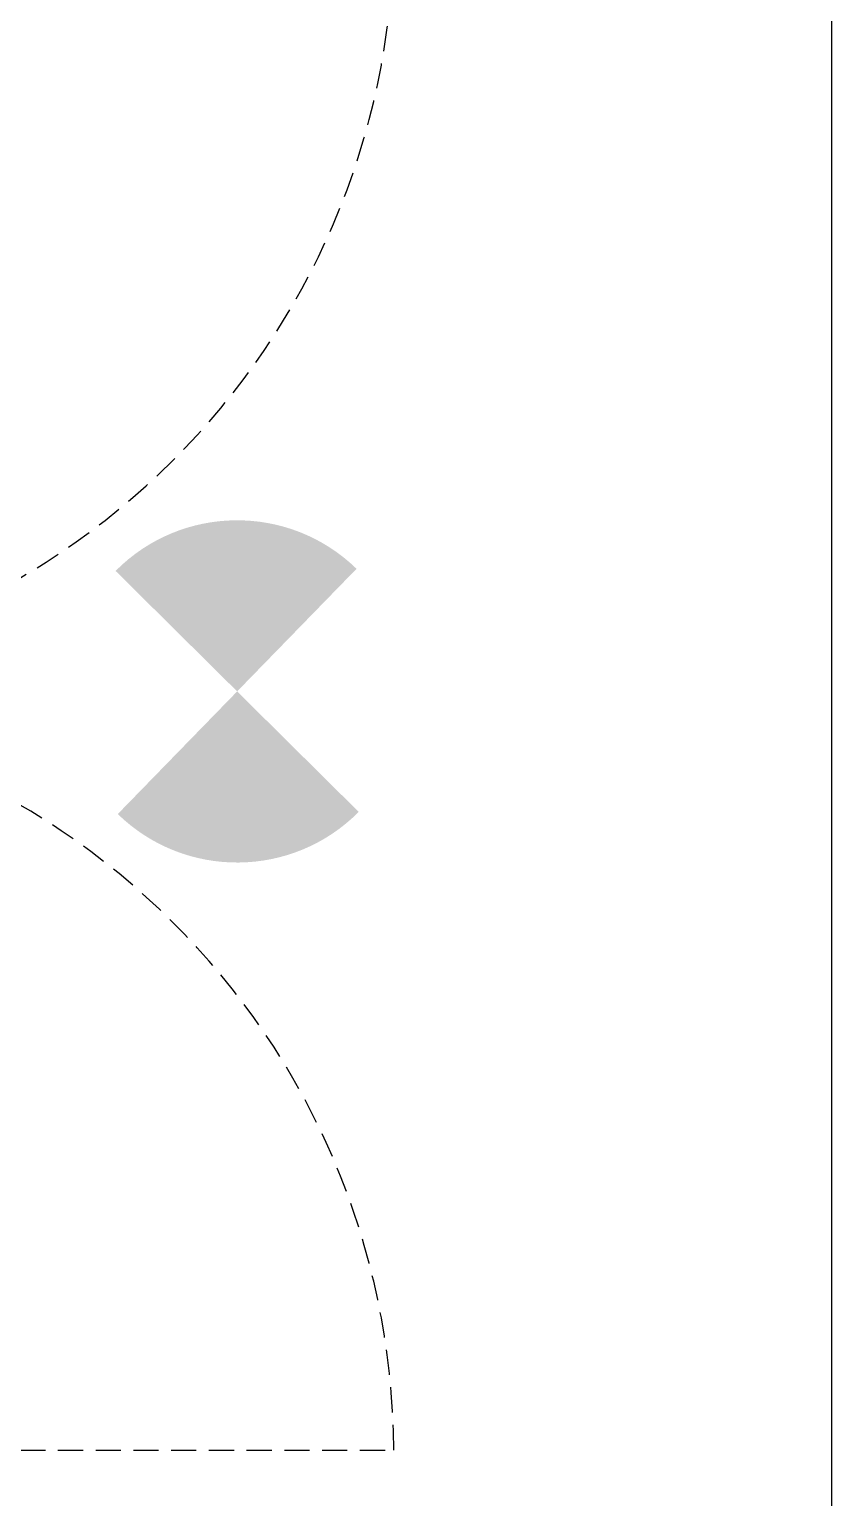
# Model space of a CAD drawing. Header units: metres. Extents: x -16 to 65907, y -5261 to 15511.
# Drawn here: x 18720.7 to 18761.2, y 4610.4 to 4684.6 of the extents above; entities that cross this region are included whole.
import ezdxf

# ---------------------------------------------------------------- set-up
doc = ezdxf.new("R2010")
doc.units = ezdxf.units.M
doc.linetypes.add('DASHED', pattern=[19.049999999999997, 12.7, -6.35])
for name, color, linetype in [('BC-ELEC_FIT', 10, 'Continuous'), ('BC-GREYCOLOR', 8, 'Continuous'), ('BC-WALLS', 1, 'Continuous'), ('BC-WHITECOLOR', 7, 'Continuous')]:
    doc.layers.add(name, color=color, linetype=linetype)
doc.layers.get('BC-ELEC_FIT').off()

# ---------------------------------------------------------------- blocks, each defined once
blk = doc.blocks.new('ele_ceiling_box')
at = {"layer": 'BC-WALLS'}
h = blk.add_hatch(color=256, dxfattribs=at)
edge = h.paths.add_edge_path()
edge.add_ellipse((0, 1.818989403545856e-12), major_axis=(-6.108434094250697, 6.108434094469885), ratio=0.9999999999999256, start_angle=179.7537072178787, end_angle=269.2233387792471)
edge.add_line((6.190671996100718, 6.025073809249079), (-3.637978807091713e-12, 0))
edge.add_line((-3.637978807091713e-12, 0), (6.08211990217751, -6.134635414255172))
edge = h.paths.add_edge_path()
edge.add_line((0, -3.637978807091713e-12), (-6.082119902181148, 6.134635414251534))
edge.add_ellipse((0, 1.818989403545856e-12), major_axis=(-6.108434094250697, 6.108434094469885), ratio=0.9999999999999256, start_angle=359.7537072179128, end_angle=449.2233387792471)
edge.add_line((-6.190671996100718, -6.025073809249989), (0, -3.637978807091713e-12))

msp = doc.modelspace()

# ---------------------------------------------------------------- linework, layer by layer
at = {"layer": 'BC-GREYCOLOR', "linetype": 'DASHED', "ltscale": 0.1}
msp.add_line((18701.21325200213, 4612.836732746367), (18739.11272429393, 4612.836732746341), dxfattribs=at)
for centre, start, end in [((18701.21325200216, 4689.636732746366), 270.000000000055, 359.6976461981953), ((18701.21325200208, 4612.636732746366), 0.3023538017441911, 89.99999999988451)]:
    msp.add_arc(centre, 37.89999999999782, start, end, dxfattribs=at)
at = {"layer": 'BC-WHITECOLOR'}
msp.add_line((18761.21325200211, 4694.646478359503), (18761.21325200211, 4507.636732746362), dxfattribs=at)

# ---------------------------------------------------------------- block references
at = {"layer": 'BC-ELEC_FIT', "linetype": 'Continuous', "xscale": -1, "rotation": 90.00000000000259}
msp.add_blockref('ele_ceiling_box', (18731.21325200214, 4651.136732746359), dxfattribs=at)

doc.saveas('drawing.dxf')
